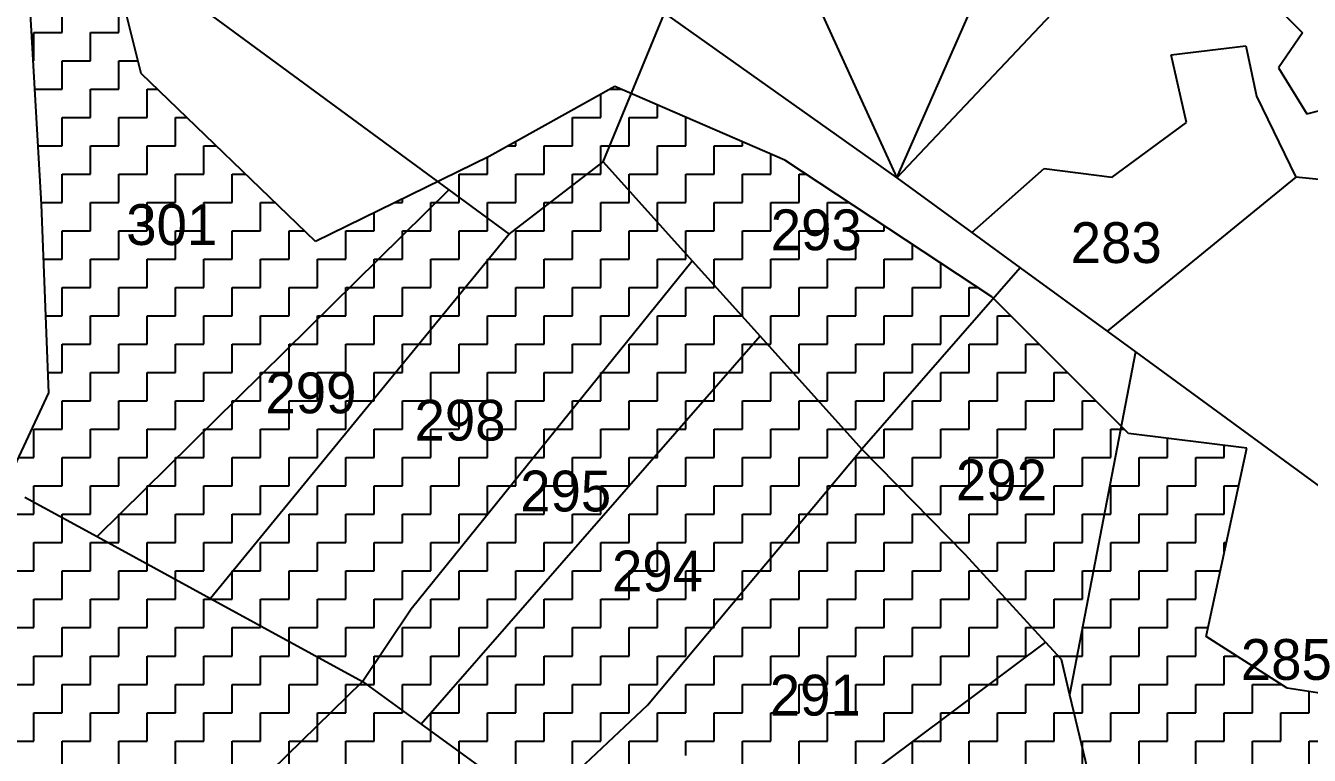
# Model space of a CAD drawing. Header units: metres. Extents: x 291362 to 296970, y 2012513 to 2016467.
# Drawn here: x 292382.1 to 292671.1, y 2014218.6 to 2014382.9 of the extents above; entities that cross this region are included whole.
import ezdxf
from ezdxf.enums import TextEntityAlignment as Align

# ---------------------------------------------------------------- set-up
doc = ezdxf.new("R2010")
doc.units = ezdxf.units.M
for name, color, linetype in [('POLY_HATCH', 12, 'Continuous'), ('POLY_PARCEL', 6, 'Continuous'), ('TEXT_PARCEL', 7, 'Continuous')]:
    doc.layers.add(name, color=color, linetype=linetype)
doc.styles.add('TEXT_MAP', font='')
doc.styles.get('TEXT_MAP').set_extended_font_data('Kruti Dev 050')

msp = doc.modelspace()

# ---------------------------------------------------------------- linework, layer by layer
at = {"layer": 'POLY_HATCH'}
for p, q in [((292408.05, 2014372.1), (292396.4, 2014419.5)), ((292382.25, 2014399.96), (292385.58, 2014342.59)), ((292447.36, 2014334.28), (292408.05, 2014372.1)), ((292514.75, 2014369.21), (292486.46, 2014353.41)), ((292553.02, 2014352.58), (292514.75, 2014369.21)), ((292486.46, 2014353.41), (292447.36, 2014334.28)), ((292599.61, 2014321.81), (292553.02, 2014352.58)), ((292385.58, 2014342.59), (292387.24, 2014300.18)), ((292630.39, 2014291.04), (292599.61, 2014321.81)), ((292387.24, 2014300.18), (292368.94, 2014261.1)), ((292657.02, 2014287.72), (292630.39, 2014291.04)), ((292647.87, 2014245.31), (292657.02, 2014287.72)), ((292666.17, 2014233.67), (292647.87, 2014245.31)), ((292721.08, 2014225.36), (292666.17, 2014233.67))]:
    msp.add_line(p, q, dxfattribs=at)
at = {"layer": 'POLY_HATCH', "linetype": 'Continuous'}
for p, q in [((292390.32, 2014381.35), (292390.32, 2014387.73)), ((292403.08, 2014381.35), (292403.08, 2014387.73)), ((292383.94, 2014381.35), (292390.32, 2014381.35)), ((292383.94, 2014374.96), (292383.94, 2014381.35)), ((292396.7, 2014381.35), (292403.08, 2014381.35)), ((292396.7, 2014374.96), (292396.7, 2014381.35)), ((292383.7, 2014374.96), (292383.94, 2014374.96)), ((292390.32, 2014374.96), (292396.7, 2014374.96)), ((292390.32, 2014368.58), (292390.32, 2014374.96)), ((292403.08, 2014374.96), (292407.35, 2014374.96)), ((292403.08, 2014368.58), (292403.08, 2014374.96)), ((292384.07, 2014368.58), (292390.32, 2014368.58)), ((292396.7, 2014368.58), (292403.08, 2014368.58)), ((292396.7, 2014362.2), (292396.7, 2014368.58)), ((292409.47, 2014368.58), (292411.71, 2014368.58)), ((292409.47, 2014362.2), (292409.47, 2014368.58)), ((292513.63, 2014368.58), (292516.18, 2014368.58)), ((292511.58, 2014362.2), (292511.58, 2014367.44)), ((292524.34, 2014362.2), (292524.34, 2014365.04)), ((292390.32, 2014362.2), (292396.7, 2014362.2)), ((292390.32, 2014355.82), (292390.32, 2014362.2)), ((292403.08, 2014362.2), (292409.47, 2014362.2)), ((292403.08, 2014355.82), (292403.08, 2014362.2)), ((292415.85, 2014362.2), (292418.34, 2014362.2)), ((292415.85, 2014355.82), (292415.85, 2014362.2)), ((292505.19, 2014362.2), (292511.58, 2014362.2)), ((292505.19, 2014355.82), (292505.19, 2014362.2)), ((292517.96, 2014362.2), (292524.34, 2014362.2)), ((292517.96, 2014355.82), (292517.96, 2014362.2)), ((292530.72, 2014362.2), (292530.87, 2014362.2)), ((292530.72, 2014355.82), (292530.72, 2014362.2)), ((292492.43, 2014355.82), (292492.43, 2014356.74)), ((292543.49, 2014355.82), (292543.49, 2014356.72)), ((292384.81, 2014355.82), (292390.32, 2014355.82)), ((292396.7, 2014355.82), (292403.08, 2014355.82)), ((292396.7, 2014349.44), (292396.7, 2014355.82)), ((292409.47, 2014355.82), (292415.85, 2014355.82)), ((292409.47, 2014349.44), (292409.47, 2014355.82)), ((292422.23, 2014355.82), (292424.97, 2014355.82)), ((292422.23, 2014349.44), (292422.23, 2014355.82)), ((292486.05, 2014349.44), (292486.05, 2014353.21)), ((292490.78, 2014355.82), (292492.43, 2014355.82)), ((292498.81, 2014355.82), (292505.19, 2014355.82)), ((292498.81, 2014349.44), (292498.81, 2014355.82)), ((292511.58, 2014355.82), (292517.96, 2014355.82)), ((292511.58, 2014349.44), (292511.58, 2014355.82)), ((292524.34, 2014355.82), (292530.72, 2014355.82)), ((292524.34, 2014349.44), (292524.34, 2014355.82)), ((292537.1, 2014355.82), (292543.49, 2014355.82)), ((292537.1, 2014349.44), (292537.1, 2014355.82)), ((292549.87, 2014349.44), (292549.87, 2014353.95)), ((292390.32, 2014349.44), (292396.7, 2014349.44)), ((292390.32, 2014343.05), (292390.32, 2014349.44)), ((292403.08, 2014349.44), (292409.47, 2014349.44)), ((292403.08, 2014343.05), (292403.08, 2014349.44)), ((292415.85, 2014349.44), (292422.23, 2014349.44)), ((292415.85, 2014343.05), (292415.85, 2014349.44)), ((292428.61, 2014349.44), (292431.61, 2014349.44)), ((292428.61, 2014343.05), (292428.61, 2014349.44)), ((292479.67, 2014349.44), (292486.05, 2014349.44)), ((292479.67, 2014343.05), (292479.67, 2014349.44)), ((292492.43, 2014349.44), (292498.81, 2014349.44)), ((292492.43, 2014343.05), (292492.43, 2014349.44)), ((292505.19, 2014349.44), (292511.58, 2014349.44)), ((292505.19, 2014343.05), (292505.19, 2014349.44)), ((292517.96, 2014349.44), (292524.34, 2014349.44)), ((292517.96, 2014343.05), (292517.96, 2014349.44)), ((292530.72, 2014349.44), (292537.1, 2014349.44)), ((292530.72, 2014343.05), (292530.72, 2014349.44)), ((292543.49, 2014349.44), (292549.87, 2014349.44)), ((292543.49, 2014343.05), (292543.49, 2014349.44)), ((292556.25, 2014349.44), (292557.77, 2014349.44)), ((292556.25, 2014343.05), (292556.25, 2014349.44)), ((292385.55, 2014343.05), (292390.32, 2014343.05)), ((292396.7, 2014343.05), (292403.08, 2014343.05)), ((292396.7, 2014336.67), (292396.7, 2014343.05)), ((292409.47, 2014343.05), (292415.85, 2014343.05)), ((292409.47, 2014336.67), (292409.47, 2014343.05)), ((292422.23, 2014343.05), (292428.61, 2014343.05)), ((292422.23, 2014336.67), (292422.23, 2014343.05)), ((292434.99, 2014343.05), (292438.24, 2014343.05)), ((292434.99, 2014336.67), (292434.99, 2014343.05)), ((292465.29, 2014343.05), (292466.9, 2014343.05)), ((292466.9, 2014343.05), (292466.9, 2014343.84)), ((292473.28, 2014343.05), (292479.67, 2014343.05)), ((292473.28, 2014336.67), (292473.28, 2014343.05)), ((292486.05, 2014343.05), (292492.43, 2014343.05)), ((292486.05, 2014336.67), (292486.05, 2014343.05)), ((292498.81, 2014343.05), (292505.19, 2014343.05)), ((292498.81, 2014336.67), (292498.81, 2014343.05)), ((292511.58, 2014343.05), (292517.96, 2014343.05)), ((292511.58, 2014336.67), (292511.58, 2014343.05)), ((292524.34, 2014343.05), (292530.72, 2014343.05)), ((292524.34, 2014336.67), (292524.34, 2014343.05)), ((292537.1, 2014343.05), (292543.49, 2014343.05)), ((292537.1, 2014336.67), (292537.1, 2014343.05)), ((292549.87, 2014343.05), (292556.25, 2014343.05)), ((292549.87, 2014336.67), (292549.87, 2014343.05)), ((292562.63, 2014343.05), (292567.44, 2014343.05)), ((292562.63, 2014336.67), (292562.63, 2014343.05)), ((292460.52, 2014336.67), (292460.52, 2014340.72)), ((292390.32, 2014336.67), (292396.7, 2014336.67)), ((292390.32, 2014330.29), (292390.32, 2014336.67)), ((292403.08, 2014336.67), (292409.47, 2014336.67)), ((292403.08, 2014330.29), (292403.08, 2014336.67)), ((292415.85, 2014336.67), (292422.23, 2014336.67)), ((292415.85, 2014330.29), (292415.85, 2014336.67)), ((292428.61, 2014336.67), (292434.99, 2014336.67)), ((292428.61, 2014330.29), (292428.61, 2014336.67)), ((292441.38, 2014336.67), (292444.87, 2014336.67)), ((292441.38, 2014330.29), (292441.38, 2014336.67)), ((292454.14, 2014336.67), (292460.52, 2014336.67)), ((292454.14, 2014330.29), (292454.14, 2014336.67)), ((292466.9, 2014336.67), (292473.28, 2014336.67)), ((292466.9, 2014330.29), (292466.9, 2014336.67)), ((292479.67, 2014336.67), (292486.05, 2014336.67)), ((292479.67, 2014330.29), (292479.67, 2014336.67)), ((292492.43, 2014336.67), (292498.81, 2014336.67)), ((292492.43, 2014330.29), (292492.43, 2014336.67)), ((292505.19, 2014336.67), (292511.58, 2014336.67)), ((292505.19, 2014330.29), (292505.19, 2014336.67)), ((292517.96, 2014336.67), (292524.34, 2014336.67)), ((292517.96, 2014330.29), (292517.96, 2014336.67)), ((292530.72, 2014336.67), (292537.1, 2014336.67)), ((292530.72, 2014330.29), (292530.72, 2014336.67)), ((292543.49, 2014336.67), (292549.87, 2014336.67)), ((292543.49, 2014330.29), (292543.49, 2014336.67)), ((292556.25, 2014336.67), (292562.63, 2014336.67)), ((292556.25, 2014330.29), (292556.25, 2014336.67)), ((292569.01, 2014336.67), (292575.4, 2014336.67)), ((292569.01, 2014330.29), (292569.01, 2014336.67)), ((292575.4, 2014336.67), (292575.4, 2014337.8)), ((292581.78, 2014330.29), (292581.78, 2014333.59)), ((292386.06, 2014330.29), (292390.32, 2014330.29)), ((292396.7, 2014330.29), (292403.08, 2014330.29)), ((292396.7, 2014323.91), (292396.7, 2014330.29)), ((292409.47, 2014330.29), (292415.85, 2014330.29)), ((292409.47, 2014323.91), (292409.47, 2014330.29)), ((292422.23, 2014330.29), (292428.61, 2014330.29)), ((292422.23, 2014323.91), (292422.23, 2014330.29)), ((292434.99, 2014330.29), (292441.38, 2014330.29)), ((292434.99, 2014323.91), (292434.99, 2014330.29)), ((292447.76, 2014330.29), (292454.14, 2014330.29)), ((292447.76, 2014323.91), (292447.76, 2014330.29)), ((292460.52, 2014330.29), (292466.9, 2014330.29)), ((292460.52, 2014323.91), (292460.52, 2014330.29)), ((292473.28, 2014330.29), (292479.67, 2014330.29)), ((292473.28, 2014323.91), (292473.28, 2014330.29)), ((292486.05, 2014330.29), (292492.43, 2014330.29)), ((292486.05, 2014323.91), (292486.05, 2014330.29)), ((292498.81, 2014330.29), (292505.19, 2014330.29)), ((292498.81, 2014323.91), (292498.81, 2014330.29)), ((292511.58, 2014330.29), (292517.96, 2014330.29)), ((292511.58, 2014323.91), (292511.58, 2014330.29)), ((292524.34, 2014330.29), (292530.72, 2014330.29)), ((292524.34, 2014323.91), (292524.34, 2014330.29)), ((292537.1, 2014330.29), (292543.49, 2014330.29)), ((292537.1, 2014323.91), (292537.1, 2014330.29)), ((292549.87, 2014330.29), (292556.25, 2014330.29)), ((292549.87, 2014323.91), (292549.87, 2014330.29)), ((292562.63, 2014330.29), (292569.01, 2014330.29)), ((292562.63, 2014323.91), (292562.63, 2014330.29)), ((292575.4, 2014330.29), (292581.78, 2014330.29)), ((292575.4, 2014323.91), (292575.4, 2014330.29)), ((292588.16, 2014323.91), (292588.16, 2014329.37)), ((292390.32, 2014323.91), (292396.7, 2014323.91)), ((292390.32, 2014317.53), (292390.32, 2014323.91)), ((292403.08, 2014323.91), (292409.47, 2014323.91)), ((292403.08, 2014317.53), (292403.08, 2014323.91)), ((292415.85, 2014323.91), (292422.23, 2014323.91)), ((292415.85, 2014317.53), (292415.85, 2014323.91)), ((292428.61, 2014323.91), (292434.99, 2014323.91)), ((292428.61, 2014317.53), (292428.61, 2014323.91)), ((292441.38, 2014323.91), (292447.76, 2014323.91)), ((292441.38, 2014317.53), (292441.38, 2014323.91)), ((292454.14, 2014323.91), (292460.52, 2014323.91)), ((292454.14, 2014317.53), (292454.14, 2014323.91)), ((292466.9, 2014323.91), (292473.28, 2014323.91)), ((292466.9, 2014317.53), (292466.9, 2014323.91)), ((292479.67, 2014323.91), (292486.05, 2014323.91)), ((292479.67, 2014317.53), (292479.67, 2014323.91)), ((292492.43, 2014323.91), (292498.81, 2014323.91)), ((292492.43, 2014317.53), (292492.43, 2014323.91)), ((292505.19, 2014323.91), (292511.58, 2014323.91)), ((292505.19, 2014317.53), (292505.19, 2014323.91)), ((292517.96, 2014323.91), (292524.34, 2014323.91)), ((292517.96, 2014317.53), (292517.96, 2014323.91)), ((292530.72, 2014323.91), (292537.1, 2014323.91)), ((292530.72, 2014317.53), (292530.72, 2014323.91)), ((292543.49, 2014323.91), (292549.87, 2014323.91)), ((292543.49, 2014317.53), (292543.49, 2014323.91)), ((292556.25, 2014323.91), (292562.63, 2014323.91)), ((292556.25, 2014317.53), (292556.25, 2014323.91)), ((292569.01, 2014323.91), (292575.4, 2014323.91)), ((292569.01, 2014317.53), (292569.01, 2014323.91)), ((292581.78, 2014323.91), (292588.16, 2014323.91)), ((292581.78, 2014317.53), (292581.78, 2014323.91)), ((292594.54, 2014323.91), (292596.43, 2014323.91)), ((292594.54, 2014317.53), (292594.54, 2014323.91)), ((292386.56, 2014317.53), (292390.32, 2014317.53)), ((292396.7, 2014317.53), (292403.08, 2014317.53)), ((292396.7, 2014311.14), (292396.7, 2014317.53)), ((292409.47, 2014317.53), (292415.85, 2014317.53)), ((292409.47, 2014311.14), (292409.47, 2014317.53)), ((292422.23, 2014317.53), (292428.61, 2014317.53)), ((292422.23, 2014311.14), (292422.23, 2014317.53)), ((292434.99, 2014317.53), (292441.38, 2014317.53)), ((292434.99, 2014311.14), (292434.99, 2014317.53)), ((292447.76, 2014317.53), (292454.14, 2014317.53)), ((292447.76, 2014311.14), (292447.76, 2014317.53)), ((292460.52, 2014317.53), (292466.9, 2014317.53)), ((292460.52, 2014311.14), (292460.52, 2014317.53)), ((292473.28, 2014317.53), (292479.67, 2014317.53)), ((292473.28, 2014311.14), (292473.28, 2014317.53)), ((292486.05, 2014317.53), (292492.43, 2014317.53)), ((292486.05, 2014311.14), (292486.05, 2014317.53)), ((292498.81, 2014317.53), (292505.19, 2014317.53)), ((292498.81, 2014311.14), (292498.81, 2014317.53)), ((292511.58, 2014317.53), (292517.96, 2014317.53)), ((292511.58, 2014311.14), (292511.58, 2014317.53)), ((292524.34, 2014317.53), (292530.72, 2014317.53)), ((292524.34, 2014311.14), (292524.34, 2014317.53)), ((292537.1, 2014317.53), (292543.49, 2014317.53)), ((292537.1, 2014311.14), (292537.1, 2014317.53)), ((292549.87, 2014317.53), (292556.25, 2014317.53)), ((292549.87, 2014311.14), (292549.87, 2014317.53)), ((292562.63, 2014317.53), (292569.01, 2014317.53)), ((292562.63, 2014311.14), (292562.63, 2014317.53)), ((292575.4, 2014317.53), (292581.78, 2014317.53)), ((292575.4, 2014311.14), (292575.4, 2014317.53)), ((292588.16, 2014317.53), (292594.54, 2014317.53)), ((292588.16, 2014311.14), (292588.16, 2014317.53)), ((292600.92, 2014317.53), (292603.9, 2014317.53)), ((292600.92, 2014311.14), (292600.92, 2014317.53)), ((292390.32, 2014311.14), (292396.7, 2014311.14)), ((292390.32, 2014304.76), (292390.32, 2014311.14)), ((292403.08, 2014311.14), (292409.47, 2014311.14)), ((292403.08, 2014304.76), (292403.08, 2014311.14)), ((292415.85, 2014311.14), (292422.23, 2014311.14)), ((292415.85, 2014304.76), (292415.85, 2014311.14)), ((292428.61, 2014311.14), (292434.99, 2014311.14)), ((292428.61, 2014304.76), (292428.61, 2014311.14)), ((292441.38, 2014311.14), (292447.76, 2014311.14)), ((292441.38, 2014304.76), (292441.38, 2014311.14)), ((292454.14, 2014311.14), (292460.52, 2014311.14)), ((292454.14, 2014304.76), (292454.14, 2014311.14)), ((292466.9, 2014311.14), (292473.28, 2014311.14)), ((292466.9, 2014304.76), (292466.9, 2014311.14)), ((292479.67, 2014311.14), (292486.05, 2014311.14)), ((292479.67, 2014304.76), (292479.67, 2014311.14)), ((292492.43, 2014311.14), (292498.81, 2014311.14)), ((292492.43, 2014304.76), (292492.43, 2014311.14)), ((292505.19, 2014311.14), (292511.58, 2014311.14)), ((292505.19, 2014304.76), (292505.19, 2014311.14)), ((292517.96, 2014311.14), (292524.34, 2014311.14)), ((292517.96, 2014304.76), (292517.96, 2014311.14)), ((292530.72, 2014311.14), (292537.1, 2014311.14)), ((292530.72, 2014304.76), (292530.72, 2014311.14)), ((292543.49, 2014311.14), (292549.87, 2014311.14)), ((292543.49, 2014304.76), (292543.49, 2014311.14)), ((292556.25, 2014311.14), (292562.63, 2014311.14)), ((292556.25, 2014304.76), (292556.25, 2014311.14)), ((292569.01, 2014311.14), (292575.4, 2014311.14)), ((292569.01, 2014304.76), (292569.01, 2014311.14)), ((292581.78, 2014311.14), (292588.16, 2014311.14)), ((292581.78, 2014304.76), (292581.78, 2014311.14)), ((292594.54, 2014311.14), (292600.92, 2014311.14)), ((292594.54, 2014304.76), (292594.54, 2014311.14)), ((292607.31, 2014311.14), (292610.28, 2014311.14)), ((292607.31, 2014304.76), (292607.31, 2014311.14)), ((292387.06, 2014304.76), (292390.32, 2014304.76)), ((292396.7, 2014304.76), (292403.08, 2014304.76)), ((292396.7, 2014298.38), (292396.7, 2014304.76)), ((292409.47, 2014304.76), (292415.85, 2014304.76)), ((292409.47, 2014298.38), (292409.47, 2014304.76)), ((292422.23, 2014304.76), (292428.61, 2014304.76)), ((292422.23, 2014298.38), (292422.23, 2014304.76)), ((292434.99, 2014304.76), (292441.38, 2014304.76)), ((292434.99, 2014298.38), (292434.99, 2014304.76)), ((292447.76, 2014304.76), (292454.14, 2014304.76)), ((292447.76, 2014298.38), (292447.76, 2014304.76)), ((292460.52, 2014304.76), (292466.9, 2014304.76)), ((292460.52, 2014298.38), (292460.52, 2014304.76)), ((292473.28, 2014304.76), (292479.67, 2014304.76)), ((292473.28, 2014298.38), (292473.28, 2014304.76)), ((292486.05, 2014304.76), (292492.43, 2014304.76)), ((292486.05, 2014298.38), (292486.05, 2014304.76)), ((292498.81, 2014304.76), (292505.19, 2014304.76)), ((292498.81, 2014298.38), (292498.81, 2014304.76)), ((292511.58, 2014304.76), (292517.96, 2014304.76)), ((292511.58, 2014298.38), (292511.58, 2014304.76)), ((292524.34, 2014304.76), (292530.72, 2014304.76)), ((292524.34, 2014298.38), (292524.34, 2014304.76)), ((292537.1, 2014304.76), (292543.49, 2014304.76)), ((292537.1, 2014298.38), (292537.1, 2014304.76)), ((292549.87, 2014304.76), (292556.25, 2014304.76)), ((292549.87, 2014298.38), (292549.87, 2014304.76)), ((292562.63, 2014304.76), (292569.01, 2014304.76)), ((292562.63, 2014298.38), (292562.63, 2014304.76)), ((292575.4, 2014304.76), (292581.78, 2014304.76)), ((292575.4, 2014298.38), (292575.4, 2014304.76)), ((292588.16, 2014304.76), (292594.54, 2014304.76)), ((292588.16, 2014298.38), (292588.16, 2014304.76)), ((292600.92, 2014304.76), (292607.31, 2014304.76)), ((292600.92, 2014298.38), (292600.92, 2014304.76)), ((292613.69, 2014304.76), (292616.67, 2014304.76)), ((292613.69, 2014298.38), (292613.69, 2014304.76)), ((292390.32, 2014298.38), (292396.7, 2014298.38)), ((292390.32, 2014292), (292390.32, 2014298.38)), ((292403.08, 2014298.38), (292409.47, 2014298.38)), ((292403.08, 2014292), (292403.08, 2014298.38)), ((292415.85, 2014298.38), (292422.23, 2014298.38)), ((292415.85, 2014292), (292415.85, 2014298.38)), ((292428.61, 2014298.38), (292434.99, 2014298.38)), ((292428.61, 2014292), (292428.61, 2014298.38)), ((292441.38, 2014298.38), (292447.76, 2014298.38)), ((292441.38, 2014292), (292441.38, 2014298.38)), ((292454.14, 2014298.38), (292460.52, 2014298.38)), ((292454.14, 2014292), (292454.14, 2014298.38)), ((292466.9, 2014298.38), (292473.28, 2014298.38)), ((292466.9, 2014292), (292466.9, 2014298.38)), ((292479.67, 2014298.38), (292486.05, 2014298.38)), ((292479.67, 2014292), (292479.67, 2014298.38)), ((292492.43, 2014298.38), (292498.81, 2014298.38)), ((292492.43, 2014292), (292492.43, 2014298.38)), ((292505.19, 2014298.38), (292511.58, 2014298.38)), ((292505.19, 2014292), (292505.19, 2014298.38)), ((292517.96, 2014298.38), (292524.34, 2014298.38)), ((292517.96, 2014292), (292517.96, 2014298.38)), ((292530.72, 2014298.38), (292537.1, 2014298.38)), ((292530.72, 2014292), (292530.72, 2014298.38)), ((292543.49, 2014298.38), (292549.87, 2014298.38)), ((292543.49, 2014292), (292543.49, 2014298.38)), ((292556.25, 2014298.38), (292562.63, 2014298.38)), ((292556.25, 2014292), (292556.25, 2014298.38)), ((292569.01, 2014298.38), (292575.4, 2014298.38)), ((292569.01, 2014292), (292569.01, 2014298.38)), ((292581.78, 2014298.38), (292588.16, 2014298.38)), ((292581.78, 2014292), (292581.78, 2014298.38)), ((292594.54, 2014298.38), (292600.92, 2014298.38)), ((292594.54, 2014292), (292594.54, 2014298.38)), ((292607.31, 2014298.38), (292613.69, 2014298.38)), ((292607.31, 2014292), (292607.31, 2014298.38)), ((292620.07, 2014298.38), (292623.05, 2014298.38)), ((292620.07, 2014292), (292620.07, 2014298.38)), ((292383.94, 2014292), (292390.32, 2014292)), ((292383.94, 2014285.62), (292383.94, 2014292)), ((292396.7, 2014292), (292403.08, 2014292)), ((292396.7, 2014285.62), (292396.7, 2014292)), ((292409.47, 2014292), (292415.85, 2014292)), ((292409.47, 2014285.62), (292409.47, 2014292)), ((292422.23, 2014292), (292428.61, 2014292)), ((292422.23, 2014285.62), (292422.23, 2014292)), ((292434.99, 2014292), (292441.38, 2014292)), ((292434.99, 2014285.62), (292434.99, 2014292)), ((292447.76, 2014292), (292454.14, 2014292)), ((292447.76, 2014285.62), (292447.76, 2014292)), ((292460.52, 2014292), (292466.9, 2014292)), ((292460.52, 2014285.62), (292460.52, 2014292)), ((292473.28, 2014292), (292479.67, 2014292)), ((292473.28, 2014285.62), (292473.28, 2014292)), ((292486.05, 2014292), (292492.43, 2014292)), ((292486.05, 2014285.62), (292486.05, 2014292)), ((292498.81, 2014292), (292505.19, 2014292)), ((292498.81, 2014285.62), (292498.81, 2014292)), ((292511.58, 2014292), (292517.96, 2014292)), ((292511.58, 2014285.62), (292511.58, 2014292)), ((292524.34, 2014292), (292530.72, 2014292)), ((292524.34, 2014285.62), (292524.34, 2014292)), ((292537.1, 2014292), (292543.49, 2014292)), ((292537.1, 2014285.62), (292537.1, 2014292)), ((292549.87, 2014292), (292556.25, 2014292)), ((292549.87, 2014285.62), (292549.87, 2014292)), ((292562.63, 2014292), (292569.01, 2014292)), ((292562.63, 2014285.62), (292562.63, 2014292)), ((292575.4, 2014292), (292581.78, 2014292)), ((292575.4, 2014285.62), (292575.4, 2014292)), ((292588.16, 2014292), (292594.54, 2014292)), ((292588.16, 2014285.62), (292588.16, 2014292)), ((292600.92, 2014292), (292607.31, 2014292)), ((292600.92, 2014285.62), (292600.92, 2014292)), ((292613.69, 2014292), (292620.07, 2014292)), ((292613.69, 2014285.62), (292613.69, 2014292)), ((292626.45, 2014292), (292629.44, 2014292)), ((292626.45, 2014285.62), (292626.45, 2014292)), ((292639.21, 2014287.24), (292639.21, 2014289.94)), ((292639.21, 2014285.62), (292639.21, 2014287.24)), ((292651.98, 2014285.62), (292651.98, 2014288.35)), ((292380.42, 2014285.62), (292383.94, 2014285.62)), ((292390.32, 2014285.62), (292396.7, 2014285.62)), ((292390.32, 2014279.24), (292390.32, 2014285.62)), ((292403.08, 2014285.62), (292409.47, 2014285.62)), ((292403.08, 2014279.24), (292403.08, 2014285.62)), ((292415.85, 2014285.62), (292422.23, 2014285.62)), ((292415.85, 2014279.24), (292415.85, 2014285.62)), ((292428.61, 2014285.62), (292434.99, 2014285.62)), ((292428.61, 2014279.24), (292428.61, 2014285.62)), ((292441.38, 2014285.62), (292447.76, 2014285.62)), ((292441.38, 2014279.24), (292441.38, 2014285.62)), ((292454.14, 2014285.62), (292460.52, 2014285.62)), ((292454.14, 2014279.24), (292454.14, 2014285.62)), ((292466.9, 2014285.62), (292473.28, 2014285.62)), ((292466.9, 2014279.24), (292466.9, 2014285.62)), ((292479.67, 2014285.62), (292486.05, 2014285.62)), ((292479.67, 2014279.24), (292479.67, 2014285.62)), ((292492.43, 2014285.62), (292498.81, 2014285.62)), ((292492.43, 2014279.24), (292492.43, 2014285.62)), ((292505.19, 2014285.62), (292511.58, 2014285.62)), ((292505.19, 2014279.24), (292505.19, 2014285.62)), ((292517.96, 2014285.62), (292524.34, 2014285.62)), ((292517.96, 2014279.24), (292517.96, 2014285.62)), ((292530.72, 2014285.62), (292537.1, 2014285.62)), ((292530.72, 2014279.24), (292530.72, 2014285.62)), ((292543.49, 2014285.62), (292549.87, 2014285.62)), ((292543.49, 2014279.24), (292543.49, 2014285.62)), ((292556.25, 2014285.62), (292562.63, 2014285.62)), ((292556.25, 2014279.24), (292556.25, 2014285.62)), ((292569.01, 2014285.62), (292575.4, 2014285.62)), ((292569.01, 2014279.24), (292569.01, 2014285.62)), ((292581.78, 2014285.62), (292588.16, 2014285.62)), ((292581.78, 2014279.24), (292581.78, 2014285.62)), ((292594.54, 2014285.62), (292600.92, 2014285.62)), ((292594.54, 2014279.24), (292594.54, 2014285.62)), ((292607.31, 2014285.62), (292613.69, 2014285.62)), ((292607.31, 2014279.24), (292607.31, 2014285.62)), ((292620.07, 2014285.62), (292626.45, 2014285.62)), ((292620.07, 2014279.24), (292620.07, 2014285.62)), ((292632.83, 2014285.62), (292636.65, 2014285.62)), ((292632.83, 2014283.2), (292632.83, 2014285.62)), ((292636.65, 2014285.62), (292639.21, 2014285.62)), ((292645.6, 2014285.62), (292651.98, 2014285.62)), ((292645.6, 2014279.24), (292645.6, 2014285.62)), ((292632.83, 2014279.24), (292632.83, 2014283.2)), ((292383.94, 2014279.24), (292390.32, 2014279.24)), ((292383.94, 2014272.85), (292383.94, 2014279.24)), ((292396.7, 2014279.24), (292403.08, 2014279.24)), ((292396.7, 2014272.85), (292396.7, 2014279.24)), ((292409.47, 2014279.24), (292415.85, 2014279.24)), ((292409.47, 2014272.85), (292409.47, 2014279.24)), ((292422.23, 2014279.24), (292428.61, 2014279.24)), ((292422.23, 2014272.85), (292422.23, 2014279.24)), ((292434.99, 2014279.24), (292441.38, 2014279.24)), ((292434.99, 2014272.85), (292434.99, 2014279.24)), ((292447.76, 2014279.24), (292454.14, 2014279.24)), ((292447.76, 2014272.85), (292447.76, 2014279.24)), ((292460.52, 2014279.24), (292466.9, 2014279.24)), ((292460.52, 2014272.85), (292460.52, 2014279.24)), ((292473.28, 2014279.24), (292479.67, 2014279.24)), ((292473.28, 2014272.85), (292473.28, 2014279.24)), ((292486.05, 2014279.24), (292492.43, 2014279.24)), ((292486.05, 2014272.85), (292486.05, 2014279.24)), ((292498.81, 2014279.24), (292505.19, 2014279.24)), ((292498.81, 2014272.85), (292498.81, 2014279.24)), ((292511.58, 2014279.24), (292517.96, 2014279.24)), ((292511.58, 2014272.85), (292511.58, 2014279.24)), ((292524.34, 2014279.24), (292530.72, 2014279.24)), ((292524.34, 2014272.85), (292524.34, 2014279.24)), ((292537.1, 2014279.24), (292543.49, 2014279.24)), ((292537.1, 2014272.85), (292537.1, 2014279.24)), ((292549.87, 2014279.24), (292556.25, 2014279.24)), ((292549.87, 2014272.85), (292549.87, 2014279.24)), ((292562.63, 2014279.24), (292569.01, 2014279.24)), ((292562.63, 2014272.85), (292562.63, 2014279.24)), ((292575.4, 2014279.24), (292581.78, 2014279.24)), ((292575.4, 2014272.85), (292575.4, 2014279.24)), ((292588.16, 2014279.24), (292594.54, 2014279.24)), ((292588.16, 2014272.85), (292588.16, 2014279.24)), ((292600.92, 2014279.24), (292607.31, 2014279.24)), ((292600.92, 2014272.85), (292600.92, 2014279.24)), ((292613.69, 2014279.24), (292620.07, 2014279.24)), ((292613.69, 2014272.85), (292613.69, 2014279.24)), ((292626.45, 2014279.24), (292626.56, 2014279.24)), ((292626.45, 2014279.16), (292626.45, 2014279.24)), ((292626.45, 2014272.85), (292626.45, 2014279.16)), ((292626.56, 2014279.24), (292632.83, 2014279.24)), ((292639.21, 2014279.24), (292645.6, 2014279.24)), ((292639.21, 2014272.85), (292639.21, 2014279.24)), ((292651.98, 2014279.24), (292655.19, 2014279.24)), ((292651.98, 2014272.85), (292651.98, 2014279.24)), ((292377.56, 2014272.85), (292383.94, 2014272.85)), ((292390.32, 2014272.85), (292396.7, 2014272.85)), ((292390.32, 2014266.47), (292390.32, 2014272.85)), ((292403.08, 2014272.85), (292409.47, 2014272.85)), ((292403.08, 2014266.47), (292403.08, 2014272.85)), ((292415.85, 2014272.85), (292422.23, 2014272.85)), ((292415.85, 2014266.47), (292415.85, 2014272.85)), ((292428.61, 2014272.85), (292434.99, 2014272.85)), ((292428.61, 2014266.47), (292428.61, 2014272.85)), ((292441.38, 2014272.85), (292447.76, 2014272.85)), ((292441.38, 2014266.47), (292441.38, 2014272.85)), ((292454.14, 2014272.85), (292460.52, 2014272.85)), ((292454.14, 2014266.47), (292454.14, 2014272.85)), ((292466.9, 2014272.85), (292473.28, 2014272.85)), ((292466.9, 2014266.47), (292466.9, 2014272.85)), ((292479.67, 2014272.85), (292486.05, 2014272.85)), ((292479.67, 2014266.47), (292479.67, 2014272.85)), ((292492.43, 2014272.85), (292498.81, 2014272.85)), ((292492.43, 2014266.47), (292492.43, 2014272.85)), ((292505.19, 2014272.85), (292511.58, 2014272.85)), ((292505.19, 2014266.47), (292505.19, 2014272.85)), ((292517.96, 2014272.85), (292524.34, 2014272.85)), ((292517.96, 2014266.47), (292517.96, 2014272.85)), ((292530.72, 2014272.85), (292537.1, 2014272.85)), ((292530.72, 2014266.47), (292530.72, 2014272.85)), ((292543.49, 2014272.85), (292549.87, 2014272.85)), ((292543.49, 2014266.47), (292543.49, 2014272.85)), ((292556.25, 2014272.85), (292562.63, 2014272.85)), ((292556.25, 2014266.47), (292556.25, 2014272.85)), ((292569.01, 2014272.85), (292575.4, 2014272.85)), ((292569.01, 2014266.47), (292569.01, 2014272.85)), ((292581.78, 2014272.85), (292588.16, 2014272.85)), ((292581.78, 2014266.47), (292581.78, 2014272.85)), ((292594.54, 2014272.85), (292600.92, 2014272.85)), ((292594.54, 2014266.47), (292594.54, 2014272.85)), ((292607.31, 2014272.85), (292613.69, 2014272.85)), ((292607.31, 2014267.05), (292607.31, 2014272.85)), ((292620.07, 2014272.85), (292626.45, 2014272.85)), ((292620.07, 2014266.47), (292620.07, 2014272.85)), ((292632.83, 2014272.85), (292639.21, 2014272.85)), ((292632.83, 2014266.47), (292632.83, 2014272.85)), ((292645.6, 2014272.85), (292651.98, 2014272.85)), ((292645.6, 2014266.47), (292645.6, 2014272.85)), ((292383.94, 2014266.47), (292390.32, 2014266.47)), ((292383.94, 2014260.09), (292383.94, 2014266.47)), ((292396.7, 2014266.47), (292403.08, 2014266.47)), ((292396.7, 2014260.09), (292396.7, 2014266.47)), ((292409.47, 2014266.47), (292415.85, 2014266.47)), ((292409.47, 2014260.09), (292409.47, 2014266.47)), ((292422.23, 2014266.47), (292428.61, 2014266.47)), ((292422.23, 2014260.09), (292422.23, 2014266.47)), ((292434.99, 2014266.47), (292441.38, 2014266.47)), ((292434.99, 2014260.09), (292434.99, 2014266.47)), ((292447.76, 2014266.47), (292454.14, 2014266.47)), ((292447.76, 2014260.09), (292447.76, 2014266.47)), ((292460.52, 2014266.47), (292466.9, 2014266.47)), ((292460.52, 2014260.09), (292460.52, 2014266.47)), ((292473.28, 2014266.47), (292479.67, 2014266.47)), ((292473.28, 2014260.09), (292473.28, 2014266.47)), ((292486.05, 2014266.47), (292492.43, 2014266.47)), ((292486.05, 2014260.09), (292486.05, 2014266.47)), ((292498.81, 2014266.47), (292505.19, 2014266.47)), ((292498.81, 2014260.09), (292498.81, 2014266.47)), ((292511.58, 2014266.47), (292517.96, 2014266.47)), ((292511.58, 2014260.09), (292511.58, 2014266.47)), ((292524.34, 2014266.47), (292530.72, 2014266.47)), ((292524.34, 2014260.09), (292524.34, 2014266.47)), ((292537.1, 2014266.47), (292543.49, 2014266.47)), ((292537.1, 2014260.09), (292537.1, 2014266.47)), ((292549.87, 2014266.47), (292556.25, 2014266.47)), ((292549.87, 2014260.09), (292549.87, 2014266.47)), ((292562.63, 2014266.47), (292569.01, 2014266.47)), ((292562.63, 2014260.09), (292562.63, 2014266.47)), ((292575.4, 2014266.47), (292581.78, 2014266.47)), ((292575.4, 2014260.09), (292575.4, 2014266.47)), ((292588.16, 2014266.47), (292594.54, 2014266.47)), ((292588.16, 2014260.09), (292588.16, 2014266.47)), ((292600.92, 2014266.47), (292606.39, 2014266.47)), ((292600.92, 2014263.01), (292600.92, 2014266.47)), ((292606.39, 2014266.47), (292607.31, 2014266.47)), ((292607.31, 2014266.47), (292607.31, 2014267.05)), ((292613.69, 2014266.47), (292620.07, 2014266.47)), ((292613.69, 2014260.09), (292613.69, 2014266.47)), ((292626.45, 2014266.47), (292632.83, 2014266.47)), ((292626.45, 2014260.09), (292626.45, 2014266.47)), ((292639.21, 2014266.47), (292645.6, 2014266.47)), ((292639.21, 2014260.09), (292639.21, 2014266.47)), ((292651.98, 2014266.47), (292652.43, 2014266.47)), ((292651.98, 2014264.37), (292651.98, 2014266.47)), ((292600.92, 2014260.09), (292600.92, 2014263.01)), ((292377.56, 2014260.09), (292383.94, 2014260.09)), ((292390.32, 2014260.09), (292396.7, 2014260.09)), ((292390.32, 2014253.71), (292390.32, 2014260.09)), ((292403.08, 2014260.09), (292409.47, 2014260.09)), ((292403.08, 2014253.71), (292403.08, 2014260.09)), ((292415.85, 2014260.09), (292422.23, 2014260.09)), ((292415.85, 2014253.71), (292415.85, 2014260.09)), ((292428.61, 2014260.09), (292434.99, 2014260.09)), ((292428.61, 2014253.71), (292428.61, 2014260.09)), ((292441.38, 2014260.09), (292447.76, 2014260.09)), ((292441.38, 2014253.71), (292441.38, 2014260.09)), ((292454.14, 2014260.09), (292460.52, 2014260.09)), ((292454.14, 2014253.71), (292454.14, 2014260.09)), ((292466.9, 2014260.09), (292473.28, 2014260.09)), ((292466.9, 2014253.71), (292466.9, 2014260.09)), ((292479.67, 2014260.09), (292486.05, 2014260.09)), ((292479.67, 2014253.71), (292479.67, 2014260.09)), ((292492.43, 2014260.09), (292498.81, 2014260.09)), ((292492.43, 2014253.71), (292492.43, 2014260.09)), ((292505.19, 2014260.09), (292511.58, 2014260.09)), ((292505.19, 2014253.71), (292505.19, 2014260.09)), ((292517.96, 2014260.09), (292524.34, 2014260.09)), ((292517.96, 2014253.71), (292517.96, 2014260.09)), ((292530.72, 2014260.09), (292537.1, 2014260.09)), ((292530.72, 2014253.71), (292530.72, 2014260.09)), ((292543.49, 2014260.09), (292549.87, 2014260.09)), ((292543.49, 2014253.71), (292543.49, 2014260.09)), ((292556.25, 2014260.09), (292562.63, 2014260.09)), ((292556.25, 2014253.71), (292556.25, 2014260.09)), ((292569.01, 2014260.09), (292575.4, 2014260.09)), ((292569.01, 2014253.71), (292569.01, 2014260.09)), ((292581.78, 2014260.09), (292588.16, 2014260.09)), ((292581.78, 2014253.71), (292581.78, 2014260.09)), ((292594.54, 2014260.09), (292596.31, 2014260.09)), ((292594.54, 2014258.97), (292594.54, 2014260.09)), ((292594.54, 2014253.71), (292594.54, 2014258.97)), ((292596.31, 2014260.09), (292600.92, 2014260.09)), ((292607.31, 2014260.09), (292613.69, 2014260.09)), ((292607.31, 2014253.71), (292607.31, 2014260.09)), ((292620.07, 2014260.09), (292626.45, 2014260.09)), ((292620.07, 2014253.71), (292620.07, 2014260.09)), ((292632.83, 2014260.09), (292639.21, 2014260.09)), ((292632.83, 2014253.71), (292632.83, 2014260.09)), ((292645.6, 2014260.09), (292651.06, 2014260.09)), ((292645.6, 2014253.71), (292645.6, 2014260.09)), ((292383.94, 2014253.71), (292390.32, 2014253.71)), ((292383.94, 2014247.33), (292383.94, 2014253.71)), ((292396.7, 2014253.71), (292403.08, 2014253.71)), ((292396.7, 2014247.33), (292396.7, 2014253.71)), ((292409.47, 2014253.71), (292415.85, 2014253.71)), ((292409.47, 2014247.33), (292409.47, 2014253.71)), ((292422.23, 2014253.71), (292428.61, 2014253.71)), ((292422.23, 2014247.33), (292422.23, 2014253.71)), ((292434.99, 2014253.71), (292441.38, 2014253.71)), ((292434.99, 2014247.33), (292434.99, 2014253.71)), ((292447.76, 2014253.71), (292454.14, 2014253.71)), ((292447.76, 2014247.33), (292447.76, 2014253.71)), ((292460.52, 2014253.71), (292466.9, 2014253.71)), ((292460.52, 2014247.33), (292460.52, 2014253.71)), ((292473.28, 2014253.71), (292479.67, 2014253.71)), ((292473.28, 2014247.33), (292473.28, 2014253.71)), ((292486.05, 2014253.71), (292492.43, 2014253.71)), ((292486.05, 2014247.33), (292486.05, 2014253.71)), ((292498.81, 2014253.71), (292505.19, 2014253.71)), ((292498.81, 2014247.33), (292498.81, 2014253.71)), ((292511.58, 2014253.71), (292517.96, 2014253.71)), ((292511.58, 2014247.33), (292511.58, 2014253.71)), ((292524.34, 2014253.71), (292530.72, 2014253.71)), ((292524.34, 2014247.33), (292524.34, 2014253.71)), ((292537.1, 2014253.71), (292543.49, 2014253.71)), ((292537.1, 2014247.33), (292537.1, 2014253.71)), ((292549.87, 2014253.71), (292556.25, 2014253.71)), ((292549.87, 2014247.33), (292549.87, 2014253.71)), ((292562.63, 2014253.71), (292569.01, 2014253.71)), ((292562.63, 2014247.33), (292562.63, 2014253.71)), ((292575.4, 2014253.71), (292581.78, 2014253.71)), ((292575.4, 2014247.33), (292575.4, 2014253.71)), ((292588.16, 2014253.71), (292594.54, 2014253.71)), ((292588.16, 2014247.33), (292588.16, 2014253.71)), ((292600.92, 2014253.71), (292607.31, 2014253.71)), ((292600.92, 2014247.33), (292600.92, 2014253.71)), ((292613.69, 2014253.71), (292620.07, 2014253.71)), ((292613.69, 2014247.33), (292613.69, 2014253.71)), ((292626.45, 2014253.71), (292632.83, 2014253.71)), ((292626.45, 2014247.33), (292626.45, 2014253.71)), ((292639.21, 2014253.71), (292645.6, 2014253.71)), ((292639.21, 2014247.33), (292639.21, 2014253.71)), ((292377.56, 2014247.33), (292383.94, 2014247.33)), ((292390.32, 2014247.33), (292396.7, 2014247.33)), ((292390.32, 2014240.94), (292390.32, 2014247.33)), ((292403.08, 2014247.33), (292409.47, 2014247.33)), ((292403.08, 2014240.94), (292403.08, 2014247.33)), ((292415.85, 2014247.33), (292422.23, 2014247.33)), ((292415.85, 2014240.94), (292415.85, 2014247.33)), ((292428.61, 2014247.33), (292434.99, 2014247.33)), ((292428.61, 2014240.94), (292428.61, 2014247.33)), ((292441.38, 2014247.33), (292447.76, 2014247.33)), ((292441.38, 2014240.94), (292441.38, 2014247.33)), ((292454.14, 2014247.33), (292460.52, 2014247.33)), ((292454.14, 2014240.94), (292454.14, 2014247.33)), ((292466.9, 2014247.33), (292473.28, 2014247.33)), ((292466.9, 2014240.94), (292466.9, 2014247.33)), ((292479.67, 2014247.33), (292486.05, 2014247.33)), ((292479.67, 2014240.94), (292479.67, 2014247.33)), ((292492.43, 2014247.33), (292498.81, 2014247.33)), ((292492.43, 2014240.94), (292492.43, 2014247.33)), ((292505.19, 2014247.33), (292511.58, 2014247.33)), ((292505.19, 2014240.94), (292505.19, 2014247.33)), ((292517.96, 2014247.33), (292524.34, 2014247.33)), ((292517.96, 2014240.94), (292517.96, 2014247.33)), ((292530.72, 2014247.33), (292537.1, 2014247.33)), ((292530.72, 2014240.94), (292530.72, 2014247.33)), ((292543.49, 2014247.33), (292549.87, 2014247.33)), ((292543.49, 2014240.94), (292543.49, 2014247.33)), ((292556.25, 2014247.33), (292562.63, 2014247.33)), ((292556.25, 2014240.94), (292556.25, 2014247.33)), ((292569.01, 2014247.33), (292575.4, 2014247.33)), ((292569.01, 2014242.82), (292569.01, 2014247.33)), ((292581.78, 2014247.33), (292588.16, 2014247.33)), ((292581.78, 2014240.94), (292581.78, 2014247.33)), ((292594.54, 2014247.33), (292600.92, 2014247.33)), ((292594.54, 2014240.94), (292594.54, 2014247.33)), ((292607.31, 2014247.33), (292613.69, 2014247.33)), ((292607.31, 2014240.94), (292607.31, 2014247.33)), ((292620.07, 2014247.33), (292626.45, 2014247.33)), ((292620.07, 2014240.94), (292620.07, 2014247.33)), ((292632.83, 2014247.33), (292639.21, 2014247.33)), ((292632.83, 2014240.94), (292632.83, 2014247.33)), ((292645.6, 2014247.33), (292648.3, 2014247.33)), ((292645.6, 2014240.94), (292645.6, 2014247.33)), ((292383.94, 2014240.94), (292390.32, 2014240.94)), ((292383.94, 2014234.56), (292383.94, 2014240.94)), ((292396.7, 2014240.94), (292403.08, 2014240.94)), ((292396.7, 2014234.56), (292396.7, 2014240.94)), ((292409.47, 2014240.94), (292415.85, 2014240.94)), ((292409.47, 2014234.56), (292409.47, 2014240.94)), ((292422.23, 2014240.94), (292428.61, 2014240.94)), ((292422.23, 2014234.56), (292422.23, 2014240.94)), ((292434.99, 2014240.94), (292441.38, 2014240.94)), ((292434.99, 2014234.56), (292434.99, 2014240.94)), ((292447.76, 2014240.94), (292454.14, 2014240.94)), ((292447.76, 2014234.56), (292447.76, 2014240.94)), ((292460.52, 2014240.94), (292466.9, 2014240.94)), ((292460.52, 2014234.56), (292460.52, 2014240.94)), ((292473.28, 2014240.94), (292479.67, 2014240.94)), ((292473.28, 2014234.56), (292473.28, 2014240.94)), ((292486.05, 2014240.94), (292492.43, 2014240.94)), ((292486.05, 2014234.56), (292486.05, 2014240.94)), ((292498.81, 2014240.94), (292505.19, 2014240.94)), ((292498.81, 2014234.56), (292498.81, 2014240.94)), ((292511.58, 2014240.94), (292517.96, 2014240.94)), ((292511.58, 2014234.56), (292511.58, 2014240.94)), ((292524.34, 2014240.94), (292530.72, 2014240.94)), ((292524.34, 2014234.56), (292524.34, 2014240.94)), ((292537.1, 2014240.94), (292543.49, 2014240.94)), ((292537.1, 2014234.56), (292537.1, 2014240.94)), ((292549.87, 2014240.94), (292556.25, 2014240.94)), ((292549.87, 2014234.56), (292549.87, 2014240.94)), ((292562.63, 2014240.94), (292566.05, 2014240.94)), ((292562.63, 2014238.78), (292562.63, 2014240.94)), ((292566.05, 2014240.94), (292569.01, 2014240.94)), ((292569.01, 2014240.94), (292569.01, 2014242.82)), ((292575.4, 2014240.94), (292581.78, 2014240.94)), ((292575.4, 2014234.56), (292575.4, 2014240.94)), ((292588.16, 2014240.94), (292594.54, 2014240.94)), ((292588.16, 2014234.56), (292588.16, 2014240.94)), ((292600.92, 2014240.94), (292607.31, 2014240.94)), ((292600.92, 2014234.56), (292600.92, 2014240.94)), ((292613.69, 2014240.94), (292620.07, 2014240.94)), ((292613.69, 2014234.56), (292613.69, 2014240.94)), ((292626.45, 2014240.94), (292632.83, 2014240.94)), ((292626.45, 2014234.56), (292626.45, 2014240.94)), ((292639.21, 2014240.94), (292645.6, 2014240.94)), ((292639.21, 2014234.56), (292639.21, 2014240.94)), ((292651.98, 2014240.94), (292654.73, 2014240.94)), ((292651.98, 2014234.56), (292651.98, 2014240.94)), ((292562.63, 2014234.56), (292562.63, 2014238.78)), ((292377.56, 2014234.56), (292383.94, 2014234.56)), ((292390.32, 2014234.56), (292396.7, 2014234.56)), ((292390.32, 2014228.18), (292390.32, 2014234.56)), ((292403.08, 2014234.56), (292409.47, 2014234.56)), ((292403.08, 2014228.18), (292403.08, 2014234.56)), ((292415.85, 2014234.56), (292422.23, 2014234.56)), ((292415.85, 2014228.18), (292415.85, 2014234.56)), ((292428.61, 2014234.56), (292434.99, 2014234.56)), ((292428.61, 2014228.18), (292428.61, 2014234.56)), ((292441.38, 2014234.56), (292447.76, 2014234.56)), ((292441.38, 2014228.18), (292441.38, 2014234.56)), ((292454.14, 2014234.56), (292460.52, 2014234.56)), ((292454.14, 2014228.18), (292454.14, 2014234.56)), ((292466.9, 2014234.56), (292473.28, 2014234.56)), ((292466.9, 2014228.18), (292466.9, 2014234.56)), ((292479.67, 2014234.56), (292486.05, 2014234.56)), ((292479.67, 2014228.18), (292479.67, 2014234.56)), ((292492.43, 2014234.56), (292498.81, 2014234.56)), ((292492.43, 2014228.18), (292492.43, 2014234.56)), ((292505.19, 2014234.56), (292511.58, 2014234.56)), ((292505.19, 2014228.18), (292505.19, 2014234.56)), ((292517.96, 2014234.56), (292524.34, 2014234.56)), ((292517.96, 2014228.18), (292517.96, 2014234.56)), ((292530.72, 2014234.56), (292537.1, 2014234.56)), ((292530.72, 2014228.18), (292530.72, 2014234.56)), ((292543.49, 2014234.56), (292549.87, 2014234.56)), ((292543.49, 2014228.18), (292543.49, 2014234.56)), ((292556.25, 2014234.56), (292562.63, 2014234.56)), ((292556.25, 2014228.18), (292556.25, 2014234.56)), ((292569.01, 2014234.56), (292575.4, 2014234.56)), ((292569.01, 2014228.18), (292569.01, 2014234.56)), ((292581.78, 2014234.56), (292588.16, 2014234.56)), ((292581.78, 2014228.18), (292581.78, 2014234.56)), ((292594.54, 2014234.56), (292600.92, 2014234.56)), ((292594.54, 2014228.18), (292594.54, 2014234.56)), ((292607.31, 2014234.56), (292613.69, 2014234.56)), ((292607.31, 2014228.18), (292607.31, 2014234.56)), ((292620.07, 2014234.56), (292626.45, 2014234.56)), ((292620.07, 2014228.18), (292620.07, 2014234.56)), ((292632.83, 2014234.56), (292639.21, 2014234.56)), ((292632.83, 2014228.18), (292632.83, 2014234.56)), ((292645.6, 2014234.56), (292651.98, 2014234.56)), ((292645.6, 2014228.18), (292645.6, 2014234.56)), ((292658.36, 2014234.56), (292664.74, 2014234.56)), ((292658.36, 2014228.18), (292658.36, 2014234.56)), ((292664.74, 2014234.56), (292664.74, 2014234.58)), ((292671.12, 2014228.18), (292671.12, 2014232.92)), ((292383.94, 2014228.18), (292390.32, 2014228.18)), ((292383.94, 2014221.8), (292383.94, 2014228.18)), ((292396.7, 2014228.18), (292403.08, 2014228.18)), ((292396.7, 2014221.8), (292396.7, 2014228.18)), ((292409.47, 2014228.18), (292415.85, 2014228.18)), ((292409.47, 2014221.8), (292409.47, 2014228.18)), ((292422.23, 2014228.18), (292428.61, 2014228.18)), ((292422.23, 2014221.8), (292422.23, 2014228.18)), ((292434.99, 2014228.18), (292441.38, 2014228.18)), ((292434.99, 2014221.8), (292434.99, 2014228.18)), ((292447.76, 2014228.18), (292454.14, 2014228.18)), ((292447.76, 2014221.8), (292447.76, 2014228.18)), ((292460.52, 2014228.18), (292466.9, 2014228.18)), ((292460.52, 2014221.8), (292460.52, 2014228.18)), ((292473.28, 2014228.18), (292479.67, 2014228.18)), ((292473.28, 2014221.8), (292473.28, 2014228.18)), ((292486.05, 2014228.18), (292492.43, 2014228.18)), ((292486.05, 2014221.8), (292486.05, 2014228.18)), ((292498.81, 2014228.18), (292505.19, 2014228.18)), ((292498.81, 2014221.8), (292498.81, 2014228.18)), ((292511.58, 2014228.18), (292517.96, 2014228.18)), ((292511.58, 2014221.8), (292511.58, 2014228.18)), ((292524.34, 2014228.18), (292530.72, 2014228.18)), ((292524.34, 2014221.8), (292524.34, 2014228.18)), ((292537.1, 2014228.18), (292543.49, 2014228.18)), ((292537.1, 2014222.62), (292537.1, 2014228.18)), ((292549.87, 2014228.18), (292556.25, 2014228.18)), ((292549.87, 2014221.8), (292549.87, 2014228.18)), ((292562.63, 2014228.18), (292569.01, 2014228.18)), ((292562.63, 2014221.8), (292562.63, 2014228.18)), ((292575.4, 2014228.18), (292581.78, 2014228.18)), ((292575.4, 2014221.8), (292575.4, 2014228.18)), ((292588.16, 2014228.18), (292594.54, 2014228.18)), ((292588.16, 2014221.8), (292588.16, 2014228.18)), ((292600.92, 2014228.18), (292607.31, 2014228.18)), ((292600.92, 2014221.8), (292600.92, 2014228.18)), ((292613.69, 2014228.18), (292620.07, 2014228.18)), ((292613.69, 2014221.8), (292613.69, 2014228.18)), ((292626.45, 2014228.18), (292632.83, 2014228.18)), ((292626.45, 2014221.8), (292626.45, 2014228.18)), ((292639.21, 2014228.18), (292645.6, 2014228.18)), ((292639.21, 2014221.8), (292639.21, 2014228.18)), ((292651.98, 2014228.18), (292658.36, 2014228.18)), ((292651.98, 2014221.8), (292651.98, 2014228.18)), ((292664.74, 2014228.18), (292671.12, 2014228.18)), ((292664.74, 2014221.8), (292664.74, 2014228.18)), ((292377.56, 2014221.8), (292383.94, 2014221.8)), ((292390.32, 2014221.8), (292396.7, 2014221.8)), ((292390.32, 2014215.42), (292390.32, 2014221.8)), ((292403.08, 2014221.8), (292409.47, 2014221.8)), ((292403.08, 2014215.42), (292403.08, 2014221.8)), ((292415.85, 2014221.8), (292422.23, 2014221.8)), ((292415.85, 2014215.42), (292415.85, 2014221.8)), ((292428.61, 2014221.8), (292434.99, 2014221.8)), ((292428.61, 2014215.42), (292428.61, 2014221.8)), ((292441.38, 2014221.8), (292447.76, 2014221.8)), ((292441.38, 2014215.42), (292441.38, 2014221.8)), ((292454.14, 2014221.8), (292460.52, 2014221.8)), ((292454.14, 2014215.42), (292454.14, 2014221.8)), ((292466.9, 2014221.8), (292473.28, 2014221.8)), ((292466.9, 2014215.42), (292466.9, 2014221.8)), ((292479.67, 2014221.8), (292486.05, 2014221.8)), ((292479.67, 2014215.42), (292479.67, 2014221.8)), ((292492.43, 2014221.8), (292498.81, 2014221.8)), ((292492.43, 2014215.42), (292492.43, 2014221.8)), ((292505.19, 2014221.8), (292511.58, 2014221.8)), ((292505.19, 2014215.42), (292505.19, 2014221.8)), ((292517.96, 2014221.8), (292524.34, 2014221.8)), ((292517.96, 2014215.42), (292517.96, 2014221.8)), ((292530.72, 2014221.8), (292535.8, 2014221.8)), ((292530.72, 2014218.58), (292530.72, 2014221.8)), ((292535.8, 2014221.8), (292537.1, 2014221.8)), ((292537.1, 2014221.8), (292537.1, 2014222.62)), ((292543.49, 2014221.8), (292549.87, 2014221.8)), ((292543.49, 2014215.42), (292543.49, 2014221.8)), ((292556.25, 2014221.8), (292562.63, 2014221.8)), ((292556.25, 2014215.42), (292556.25, 2014221.8)), ((292569.01, 2014221.8), (292575.4, 2014221.8)), ((292569.01, 2014215.42), (292569.01, 2014221.8)), ((292581.78, 2014221.8), (292588.16, 2014221.8)), ((292581.78, 2014215.42), (292581.78, 2014221.8)), ((292594.54, 2014221.8), (292600.92, 2014221.8)), ((292594.54, 2014215.42), (292594.54, 2014221.8)), ((292607.31, 2014221.8), (292613.69, 2014221.8)), ((292607.31, 2014215.42), (292607.31, 2014221.8)), ((292620.07, 2014221.8), (292626.45, 2014221.8)), ((292620.07, 2014215.42), (292620.07, 2014221.8)), ((292632.83, 2014221.8), (292639.21, 2014221.8)), ((292632.83, 2014215.42), (292632.83, 2014221.8)), ((292645.6, 2014221.8), (292651.98, 2014221.8)), ((292645.6, 2014215.42), (292645.6, 2014221.8)), ((292658.36, 2014221.8), (292664.74, 2014221.8)), ((292658.36, 2014215.42), (292658.36, 2014221.8)), ((292671.12, 2014221.8), (292677.51, 2014221.8)), ((292671.12, 2014215.42), (292671.12, 2014221.8))]:
    msp.add_line(p, q, dxfattribs=at)
at = {"layer": 'POLY_PARCEL'}
for p, q in [((292527.37, 2014460.04), (292578.27, 2014348.59)), ((292578.27, 2014348.59), (292682.57, 2014459.31)), ((292578.27, 2014348.59), (292607.5, 2014415.25)), ((292416.94, 2014390.35), (292477.35, 2014345.93)), ((292661.22, 2014389.64), (292669.6, 2014381.27)), ((292512.13, 2014352.19), (292525.93, 2014385.68)), ((292525.93, 2014385.68), (292578.27, 2014348.59)), ((292669.6, 2014381.27), (292664.18, 2014373.39)), ((292640.03, 2014376.34), (292656.79, 2014378.31)), ((292643.48, 2014361.07), (292640.03, 2014376.34)), ((292656.79, 2014378.31), (292659.25, 2014366.98)), ((292664.18, 2014373.39), (292670.59, 2014363.04)), ((292670.59, 2014363.04), (292711.49, 2014373.39)), ((292659.25, 2014366.98), (292668.12, 2014348.76)), ((292626.72, 2014348.76), (292643.48, 2014361.07)), ((292490.94, 2014335.94), (292512.13, 2014352.19)), ((292512.13, 2014352.19), (292532.17, 2014329.94)), ((292595.1, 2014336.33), (292611.45, 2014350.73)), ((292611.45, 2014350.73), (292626.72, 2014348.76)), ((292578.27, 2014348.59), (292595.1, 2014336.33)), ((292668.12, 2014348.76), (292625.58, 2014314.11)), ((292782.95, 2014337.43), (292668.12, 2014348.76)), ((292477.35, 2014345.93), (292398.17, 2014267.83)), ((292477.35, 2014345.93), (292490.94, 2014335.94)), ((292490.94, 2014335.94), (292423.67, 2014253.89)), ((292595.1, 2014336.33), (292606.05, 2014328.34)), ((292468.86, 2014251.56), (292532.17, 2014329.94)), ((292532.17, 2014329.94), (292547.49, 2014312.93)), ((292606.05, 2014328.34), (292570.38, 2014287.52)), ((292606.05, 2014328.34), (292625.58, 2014314.11)), ((292547.49, 2014312.93), (292471.13, 2014225.61)), ((292547.49, 2014312.93), (292570.38, 2014287.52)), ((292625.58, 2014314.11), (292631.95, 2014309.45)), ((292631.95, 2014309.45), (292617.15, 2014232.22)), ((292631.95, 2014309.45), (292715.77, 2014248.11)), ((292522.08, 2014229.89), (292570.38, 2014287.52)), ((292570.38, 2014287.52), (292593.54, 2014263.87)), ((292381.91, 2014276.72), (292398.17, 2014267.83)), ((292398.17, 2014267.83), (292423.67, 2014253.89)), ((292593.54, 2014263.87), (292611.75, 2014244.03)), ((292423.67, 2014253.89), (292457.93, 2014235.17)), ((292457.93, 2014235.17), (292468.86, 2014251.56)), ((292611.75, 2014244.03), (292520.52, 2014176.06)), ((292611.75, 2014244.03), (292615.23, 2014240.23)), ((292615.23, 2014240.23), (292617.15, 2014232.22)), ((292369.3, 2014148.83), (292457.93, 2014235.17)), ((292457.93, 2014235.17), (292471.13, 2014225.61)), ((292617.15, 2014232.22), (292632.04, 2014170.02)), ((292497.36, 2014206.6), (292522.08, 2014229.89)), ((292471.13, 2014225.61), (292497.36, 2014206.6))]:
    msp.add_line(p, q, dxfattribs=at)

# ---------------------------------------------------------------- texts
at = {"layer": 'TEXT_PARCEL', "style": 'TEXT_MAP'}
for s, p in [('301', (292414.97, 2014338.09)), ('293', (292560.1, 2014336.91)), ('283', (292627.64, 2014334.03)), ('299', (292446.31, 2014300.2)), ('298', (292479.89, 2014294.05)), ('292', (292601.79, 2014280.58)), ('295', (292503.67, 2014278.1)), ('294', (292524.35, 2014260.1)), ('285', (292665.95, 2014240.17)), ('291', (292559.88, 2014232.14))]:
    msp.add_text(s, height=9.19, dxfattribs=at).set_placement(p, align=Align.MIDDLE)

doc.saveas('drawing.dxf')
